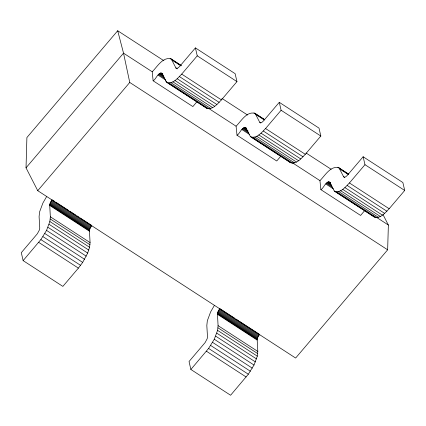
<?xml version="1.0" encoding="UTF-8"?>
<svg xmlns="http://www.w3.org/2000/svg" width="426" height="426" viewBox="0 0 426 426"><rect width="100%" height="100%" fill="white"/><g stroke="black" fill="none" stroke-linecap="round" stroke-linejoin="round"><path stroke-width="0.64" d="M383.001 214.566L388.368 225.035L387.649 249.822L295.633 358.048L37.738 190.683L26.023 167.833L26.902 137.545L117.698 30.747L163.951 60.764M80.194 217.984L91.782 225.508L90.008 228.581L89.428 230.652L90.072 242.57L89.577 247.293L87.681 253.071L82.676 262.4L78.395 268.124L62.862 286.394L23.132 260.616L40.869 239.582L46.541 230.391L49.853 221.515L50.348 216.791L49.698 204.874L50.279 202.797L52.052 199.725M259.514 334.362L257.746 337.435L257.16 339.511L257.81 351.423L257.315 356.152L254.002 365.029L248.331 374.22L230.594 395.253L190.869 369.47L208.602 348.436L214.273 339.245L217.585 330.368L218.08 325.645L217.436 313.728L218.016 311.651L219.789 308.578L234.689 318.249M46.487 196.823L42.898 203.048L39.586 211.924L39.091 216.653L39.751 228.016L39.437 229.896L37.382 233.714L21.3 252.677L23.132 260.616M214.225 305.676L210.636 311.901L207.324 320.783L206.828 325.507L207.489 336.87L207.169 338.75L205.119 342.568L189.037 361.53L190.869 369.47M26.023 167.833L123.524 53.159L117.698 30.747M37.738 190.683L129.754 82.452L123.524 53.159L152.215 71.776L153.131 80.791L192.861 106.575L196.908 101.809M152.215 71.776C157.173 66.909 163.046 56.237 171.295 59.033L181.226 65.482M153.131 80.791C155.623 80.067 158.286 71.435 161.986 73.336L166.571 82.207L206.296 107.991C212.313 110.696 217.638 103.646 221.429 99.886L236.962 81.616L235.131 73.677L195.406 47.898L179.868 66.168C178.973 67.09 177.168 69.294 175.879 67.91L171.295 59.033M166.571 82.207C172.589 84.912 177.908 77.867 181.705 74.108L197.238 55.833L195.406 47.898M280.777 156.235L276.73 161.001L237 135.218L236.084 126.208C241.036 121.335 246.915 110.664 255.163 113.465L264.541 119.552M237 135.218C239.492 134.494 242.154 125.862 245.855 127.763L250.435 136.634L290.165 162.418C296.182 165.123 301.507 158.073 305.298 154.313L320.831 136.043L318.999 128.104L279.275 102.325L263.737 120.595C262.842 121.516 261.031 123.721 259.748 122.337L255.163 113.465M250.435 136.634C256.457 139.345 261.777 132.294 265.568 128.535L281.107 110.259L279.275 102.325M365.05 210.188L360.598 215.428L320.869 189.645L319.947 180.635C324.905 175.768 330.784 165.091 339.032 167.892L348.409 173.978M320.869 189.645C323.361 188.92 326.018 180.289 329.719 182.19L334.303 191.061L374.033 216.845C380.051 219.55 385.37 212.499 389.167 208.74L404.7 190.47L402.868 182.53L363.138 156.752L347.605 175.022C346.711 175.943 344.9 178.148 343.612 176.763L339.032 167.892M334.303 191.061C340.326 193.771 345.646 186.721 349.437 182.962L364.975 164.692L363.138 156.752M197.238 55.833L236.962 81.616M281.107 110.259L320.831 136.043M364.975 164.692L404.7 190.47M170.128 58.383L181.167 65.545M253.997 112.81L264.482 119.61M337.866 167.237L348.351 174.042M172.131 60.172L180.959 65.902M255.999 114.599L264.274 119.972M339.868 169.026L348.143 174.399M175.879 67.91L176.982 68.623M259.748 122.337L260.85 123.05M343.612 176.763L344.719 177.477M176.087 68.192L177.189 68.906M221.909 98.379L247.549 115.015M306.06 152.987L331.14 169.266M181.705 74.108L221.429 99.886M265.568 128.535L305.298 154.313M349.437 182.962L389.167 208.74M179.442 76.595L219.166 102.373M263.305 131.022L303.035 156.805M347.174 185.448L386.904 211.232M177.173 78.746L216.898 104.524M261.037 133.173L300.767 158.951M344.906 187.6L384.635 213.383M174.958 80.503L214.683 106.282M258.827 134.93L298.551 160.708M342.69 189.357L382.42 215.141M161.119 72.851L162.775 73.922M244.987 127.278L246.643 128.348M328.856 181.705L330.512 182.781M160.687 72.937L162.343 74.012M244.556 127.363L246.212 128.439M328.425 181.79L330.629 183.223M160.203 73.15L162.961 74.939M244.071 127.576L246.83 129.366M327.94 182.003L330.698 183.792M172.855 81.819L212.579 107.602M256.724 136.245L296.448 162.029M340.587 190.678L380.317 216.456M159.681 73.474L163.541 75.982M243.55 127.906L247.959 130.771M327.413 182.333L331.279 184.836M159.127 73.916L164.09 77.138M242.996 128.343L247.959 131.565M326.859 182.77L331.827 185.997M158.557 74.454L164.628 78.395M242.426 128.881L248.496 132.821M326.295 183.308L332.365 187.248M170.917 82.665L210.641 108.449M254.785 137.092L294.51 162.876M338.654 191.519L378.379 217.303M157.993 75.077L165.719 80.088M241.861 129.504L249.583 134.515M325.73 183.931L333.452 188.947M208.495 108.3L236.084 126.208M292.912 163.089L319.947 180.635M376.781 217.516L388.368 225.035M169.197 83.017L208.921 108.795M253.06 137.444L292.79 163.222M336.929 191.87L376.659 217.654M165.735 81.073L166.838 81.787M167.732 82.862L207.457 108.646M251.601 137.289L291.325 163.073M335.47 191.716L375.194 217.5M129.754 82.452L387.649 249.822M52.606 200.082L54.81 201.514M55.918 202.233L68.607 210.465M69.71 211.184L75.78 215.119M76.882 215.838L79.087 217.271M235.791 318.962L238.549 320.757M239.652 321.47L258.965 334.005M51.535 200.465L91.26 226.249M219.268 309.319L258.997 335.102M51.056 201.237L90.781 227.021M218.794 310.096L258.518 335.874M50.635 202.02L90.36 227.803M218.373 310.879L258.097 336.657M50.279 202.797L90.008 228.581M218.016 311.651L257.746 337.435M50.002 203.543L89.732 229.326M217.739 312.396L257.464 338.18M49.805 204.24L89.535 230.024M217.542 313.099L257.272 338.878M49.698 204.874L89.428 230.652M217.436 313.728L257.16 339.511M49.682 205.423L89.412 231.206M217.42 314.276L257.144 340.06M50.348 216.791L90.072 242.57M218.08 325.645L257.81 351.423M50.279 218.985L90.008 244.769M218.016 327.839L257.741 353.623M49.853 221.515L89.577 247.293M217.585 330.368L257.315 356.152M49.07 224.305L88.794 250.089M216.802 333.159L256.532 358.942M47.957 227.292L87.681 253.071M215.689 336.146L255.419 361.93M46.541 230.391L86.265 256.175M214.273 339.245L254.002 365.029M44.852 233.528L84.582 259.306M212.59 342.382L252.314 368.165M42.946 236.616L82.676 262.4M210.684 345.47L250.408 371.254M40.869 239.582L80.594 265.361M208.602 348.436L248.331 374.22M38.665 242.346L78.395 268.124M206.402 351.2L246.127 376.983M373.197 215.705L374.033 216.845M289.605 161.656L290.165 162.418M205.737 107.23L206.296 107.991"/></g></svg>
